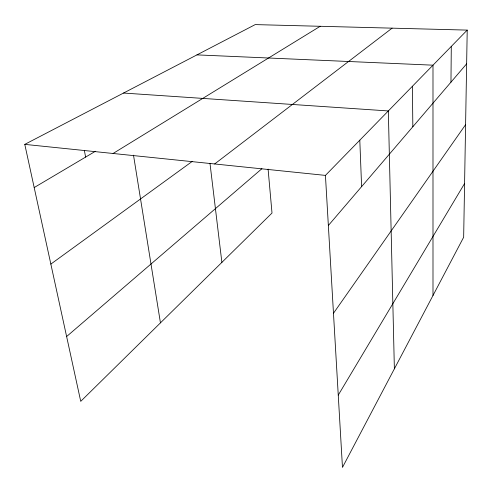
<?xml version="1.0" encoding="UTF-8"?>
<svg xmlns="http://www.w3.org/2000/svg" width="492" height="492" viewBox="0 0 492 492"><rect width="100%" height="100%" fill="white"/><g stroke="black" fill="none" stroke-linecap="round" stroke-linejoin="round"><path stroke-width="0.74" d="M450.961 82.17L451.293 46.426M467.216 30.104L463.661 237.236L342.469 467.4L325.433 175.398L467.216 30.104L255.213 24.6L24.784 144.371L80.731 401.349L272.008 213.042L268.091 169.088M338.256 395.119L464.583 183.516M333.478 313.256L465.592 124.679M328.355 225.502L466.637 63.843M66.617 336.534L261.898 168.701M214.653 163.965L392.106 28.155M50.848 264.093L192.188 161.45M113.074 153.479L320.206 26.285M34.188 187.557L95.466 151.253M196.954 54.883L432.991 65.178L432.997 295.471M123.523 93.05L388.329 110.946L394.375 368.828M24.784 144.371L325.433 175.398M84.353 150.355L85.614 157.096M133.504 155.177L160.447 322.869M209.979 163.307L221.886 262.39M359.8 140.183L361.608 186.628M412.407 86.272L412.837 126.739"/></g></svg>
